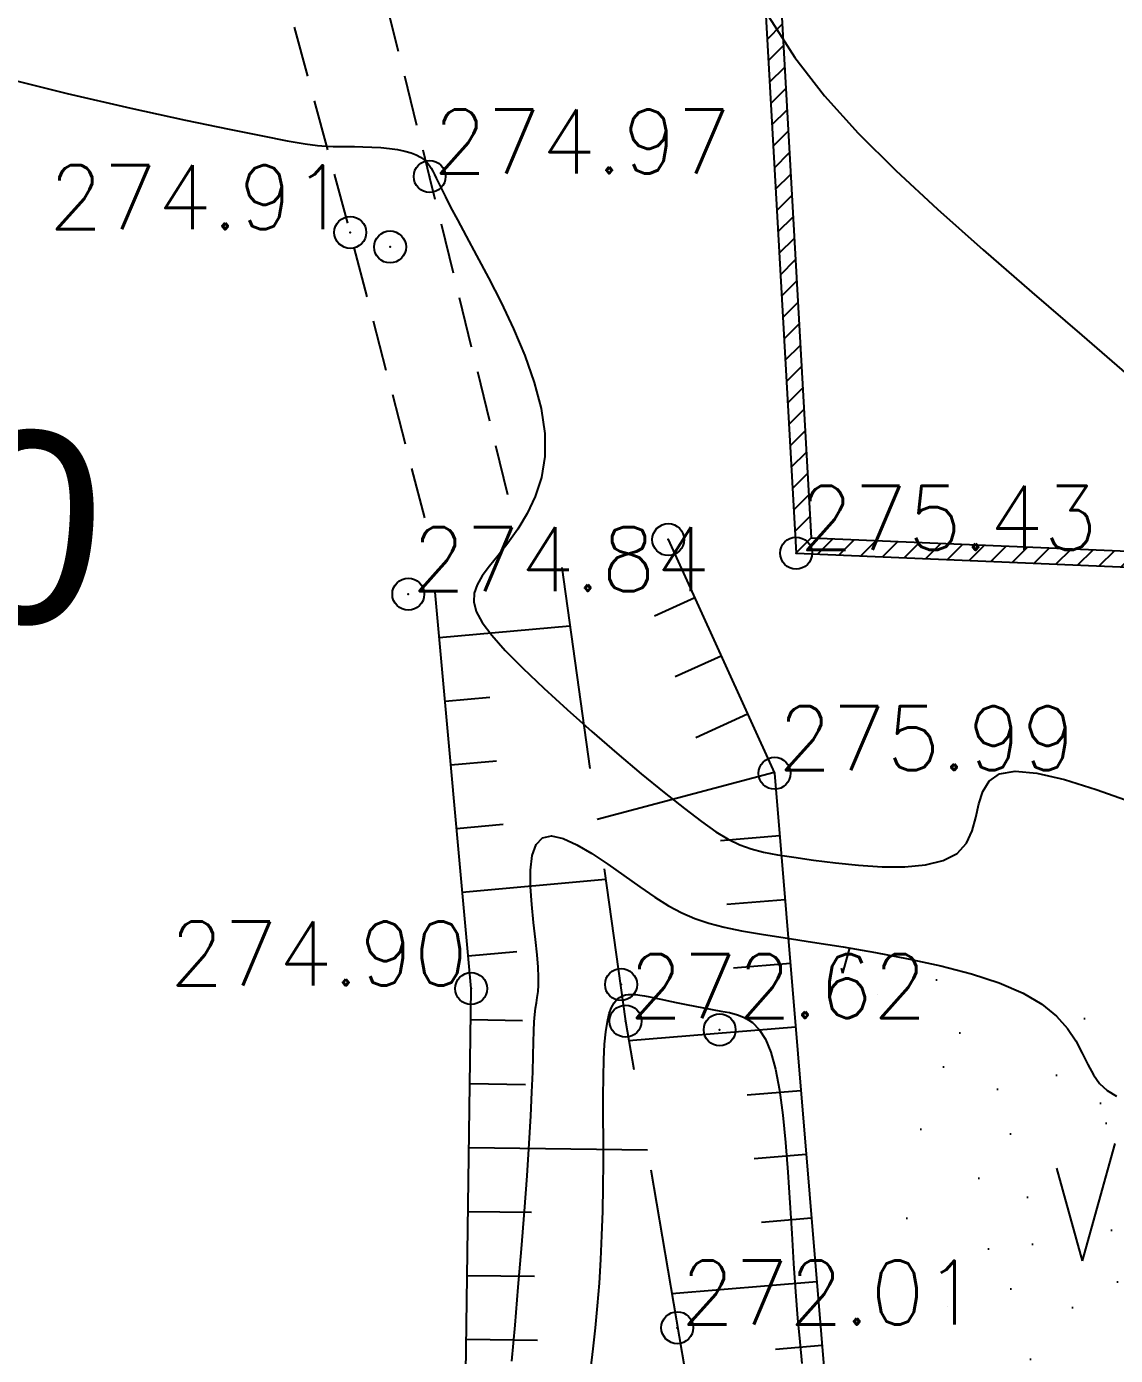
# Model space of a CAD drawing. Header units: millimetres. Extents: x 524954 to 526204, y 9523489 to 9524010.
# Drawn here: x 525590.98 to 525608.02, y 9523645.53 to 9523666.31 of the extents above; entities that cross this region are included whole.
import ezdxf
from ezdxf.enums import TextEntityAlignment as Align

# ---------------------------------------------------------------- set-up
doc = ezdxf.new("R2010")
doc.units = ezdxf.units.MM
doc.header["$PDMODE"] = 32
doc.header["$PDSIZE"] = 0.5
doc.linetypes.add('CACHE2', pattern=[4.7625, 3.175, -1.5875])
for name, color, linetype in [('Bas_Talus', 40, 'CACHE2'), ('Caniveau', 5, 'CACHE2'), ('Cloture', 7, 'Continuous'), ('CN_01_00', 3, 'Continuous'), ('CN_02_00', 4, 'Continuous'), ('CN_05_00', 6, 'Continuous'), ('Haut_Talus', 30, 'Continuous'), ('Murs', 1, 'Continuous'), ('Route - Bretelle de sortie - Textes - Tabulations', 7, 'Continuous'), ('Talus', 2, 'Continuous'), ('TopoAlt', 3, 'Continuous'), ('TOPOJIS', 7, 'Continuous'), ('Végétation_Plantation', 70, 'Continuous')]:
    doc.layers.add(name, color=color, linetype=linetype)
doc.styles.add('Affichages route', font='arial.ttf', dxfattribs={"height": 0.5})
doc.styles.add('Simplex 1.0', font='Simplex.shx', dxfattribs={"width": 0.99, "height": 1})

# ---------------------------------------------------------------- blocks, each defined once
blk = doc.blocks.new('TCPOINT M')
at = {"color": 0}
blk.add_point((0, 0), dxfattribs=at)
at = {"layer": 'TopoAlt', "style": 'Simplex 1.0', "width": 0.99}
blk.add_attdef('ALT', (0.15, 0.15), '', height=1, dxfattribs=at)

msp = doc.modelspace()

# ---------------------------------------------------------------- hatches: boundary and pattern name
at = {"layer": 'Murs'}
h = msp.add_hatch(dxfattribs=at)
h.set_pattern_fill('_U', color=256, scale=0.25, angle=45, style=0, pattern_type=0)
h.set_pattern_definition([(45, (0, 0), (-0.1767766952966, 0.1767766952966), [])])
h.paths.add_polyline_path([(525620.892, 9523697.143), (525600.75, 9523698.363), (525603.024, 9523658.078), (525615.146, 9523657.565), (525623.111, 9523657.215), (525642.364, 9523653.203), (525642.415, 9523653.447), (525623.142, 9523657.463), (525615.157, 9523657.814), (525603.261, 9523658.318), (525601.015, 9523698.096), (525620.877, 9523696.893)])
at = {"layer": 'Végétation_Plantation', "linetype": 'CACHE2', "ltscale": 0.5}
h = msp.add_hatch(dxfattribs=at)
h.set_pattern_fill('BROUSS', color=256, scale=1.5, style=0)
h.set_pattern_definition([(74.475889, (0, 0), (-3.750000001, 13.500000005), [2.25, -11.761156275]), (74.475889, (3.75, 4.5), (-3.750000001, 13.500000005), [2.25, -11.761156275]), (74.475889, (7.5, 9), (-3.750000001, 13.500000005), [2.25, -11.761156275]), (105.524111, (0, 0), (-7.500000003, 4e-10), [1.5, -12.511156275]), (105.524111, (3.75, 4.5), (-7.500000003, 4e-10), [1.5, -12.511156275]), (105.524111, (7.5, 9), (-7.500000003, 4e-10), [1.5, -12.511156275]), (0, (0.453, 0.484), (3.75, 4.5), [0, -7.5]), (0, (1.468, 1.072), (3.75, 4.5), [0, -7.5]), (0, (1.1713, 1.8804), (3.75, 4.5), [0, -7.5]), (0, (2.327, 1.9907), (3.75, 4.5), [0, -7.5]), (0, (1.64, 3.7912), (3.75, 4.5), [0, -7.5]), (0, (0.3684, 2.1545), (3.75, 4.5), [0, -7.5]), (0, (0.281, 2.4684), (3.75, 4.5), [0, -7.5]), (0, (0.0314, 3.7912), (3.75, 4.5), [0, -7.5]), (0, (-0.7807, 0.2634), (3.75, 4.5), [0, -7.5]), (0, (-0.8588, 0.9984), (3.75, 4.5), [0, -7.5]), (0, (-1.468, 0.19), (3.75, 4.5), [0, -7.5]), (0, (-1.624, 1.2924), (3.75, 4.5), [0, -7.5]), (0, (-1.1242, 1.9905), (3.75, 4.5), [0, -7.5]), (0, (-1.3274, 2.6888), (3.75, 4.5), [0, -7.5]), (0, (-1.9207, 3.5707), (3.75, 4.5), [0, -7.5]), (0, (-0.406, 2.9085), (3.75, 4.5), [0, -7.5]), (0, (-2.53, 2.064), (3.75, 4.5), [0, -7.5]), (0, (-2.7485, 0.6675), (3.75, 4.5), [0, -7.5]), (0, (-1.1235, -0.4347), (3.75, 4.5), [0, -7.5]), (0, (-0.156, -0.7287), (3.75, 4.5), [0, -7.5]), (0, (-0.812, -1.537), (3.75, 4.5), [0, -7.5]), (0, (1.5774, -1.4635), (3.75, 4.5), [0, -7.5]), (0, (0.5466, -0.3245), (3.75, 4.5), [0, -7.5]), (0, (1.468, -0.104), (3.75, 4.5), [0, -7.5])])
edge = h.paths.add_edge_path()
edge.add_line((525603.708, 9523651.917), (525604.316, 9523643.682))
edge.add_line((525604.316, 9523643.682), (525604.258, 9523638.43))
edge.add_line((525604.258, 9523638.43), (525602.189, 9523630.893))
edge.add_line((525602.189, 9523630.893), (525600.46, 9523615.84))
edge.add_line((525600.46, 9523615.84), (525600.246, 9523608.403))
edge.add_line((525600.246, 9523608.403), (525608.91, 9523600.84))
edge.add_line((525608.91, 9523600.84), (525613.364, 9523595.903))
edge.add_line((525613.364, 9523595.903), (525618.862, 9523592.168))
edge.add_line((525618.862, 9523592.168), (525621.565, 9523591.927))
edge.add_line((525621.565, 9523591.927), (525622.564, 9523594.28))
edge.add_line((525622.564, 9523594.28), (525620.711, 9523597.954))
edge.add_line((525620.711, 9523597.954), (525616.544, 9523601.433))
edge.add_line((525616.544, 9523601.433), (525615.815, 9523602.539))
edge.add_line((525615.815, 9523602.539), (525614.269, 9523607.932))
edge.add_line((525614.269, 9523607.932), (525614.127, 9523611.871))
edge.add_line((525614.127, 9523611.871), (525613.362, 9523616.707))
edge.add_line((525613.362, 9523616.707), (525613.37, 9523620.459))
edge.add_line((525613.37, 9523620.459), (525613.416, 9523620.919))
edge.add_line((525613.416, 9523620.919), (525610.77, 9523625.896))
edge.add_line((525610.77, 9523625.896), (525609.551, 9523629.318))
edge.add_line((525609.551, 9523629.318), (525608.776, 9523630.898))
edge.add_line((525608.776, 9523630.898), (525609.025, 9523636.424))
edge.add_line((525609.025, 9523636.424), (525608.54, 9523644.276))
edge.add_line((525608.54, 9523644.276), (525607.714, 9523651.451))
edge.add_line((525607.714, 9523651.451), (525603.758, 9523651.916))

# ---------------------------------------------------------------- linework, layer by layer
at = {"layer": 'Bas_Talus', "flags": 128}
msp.add_lwpolyline([(525599.357, 9523657.854), (525600.356, 9523650.755), (525601.3, 9523645.196), (525601.052, 9523643.968), (525601.014, 9523638.343), (525599.463, 9523634.839), (525598.397, 9523632.673), (525596.606, 9523627.292), (525596.086, 9523614.07), (525598.152, 9523606.809), (525601.835, 9523601.931), (525610.196, 9523596.063), (525612.906, 9523592.721), (525619.121, 9523587.29), (525620.98, 9523587.278), (525626.263, 9523584.629)], dxfattribs=at)
at = {"layer": 'Caniveau', "ltscale": 0.25, "flags": 128}
for points in [[(525597.213, 9523658.632), (525596.049, 9523663.095), (525593.299, 9523673.207), (525592.831, 9523675.844), (525591.953, 9523679.778), (525585.746, 9523702.035)], [(525598.516, 9523658.987), (525597.291, 9523663.969), (525593.69, 9523678.437), (525593.3, 9523679.958), (525593.033, 9523681.042)]]:
    msp.add_lwpolyline(points, dxfattribs=at)
at = {"layer": 'Cloture', "flags": 128}
for points in [[(525620.892, 9523697.143), (525600.75, 9523698.363), (525603.024, 9523658.078), (525615.146, 9523657.565), (525623.111, 9523657.215), (525642.364, 9523653.203)], [(525620.877, 9523696.893), (525601.015, 9523698.096), (525603.261, 9523658.318), (525615.157, 9523657.814), (525623.142, 9523657.463), (525642.415, 9523653.447)]]:
    msp.add_lwpolyline(points, dxfattribs=at)
at = {"layer": 'CN_01_00', "elevation": 273, "flags": 128}
msp.add_lwpolyline([(525599.81, 9523645.322), (525599.85, 9523645.629), (525599.886, 9523645.956), (525599.918, 9523646.3), (525599.946, 9523646.659), (525599.969, 9523647.027), (525599.986, 9523647.403), (525599.999, 9523647.783), (525600.006, 9523648.163), (525600.009, 9523648.538), (525600.009, 9523648.904), (525600.008, 9523649.253), (525600.008, 9523649.583), (525600.011, 9523649.886), (525600.017, 9523650.158), (525600.028, 9523650.394), (525600.046, 9523650.59), (525600.071, 9523650.748), (525600.101, 9523650.873), (525600.136, 9523650.969), (525600.175, 9523651.04), (525600.216, 9523651.091), (525600.261, 9523651.126), (525600.307, 9523651.15), (525600.354, 9523651.165), (525600.403, 9523651.173), (525600.456, 9523651.175), (525600.515, 9523651.172), (525600.58, 9523651.163), (525600.653, 9523651.15), (525600.735, 9523651.134), (525600.829, 9523651.114), (525600.934, 9523651.092), (525601.049, 9523651.068), (525601.173, 9523651.043), (525601.303, 9523651.017), (525601.438, 9523650.99), (525601.575, 9523650.964), (525601.712, 9523650.938), (525601.848, 9523650.913), (525601.98, 9523650.889), (525602.107, 9523650.857), (525602.228, 9523650.809), (525602.342, 9523650.735), (525602.448, 9523650.627), (525602.544, 9523650.476), (525602.63, 9523650.272), (525602.704, 9523650.007), (525602.766, 9523649.675), (525602.817, 9523649.287), (525602.86, 9523648.855), (525602.895, 9523648.393), (525602.926, 9523647.915), (525602.955, 9523647.435), (525602.983, 9523646.965), (525603.012, 9523646.52), (525603.044, 9523646.111), (525603.08, 9523645.738), (525603.116, 9523645.402)], dxfattribs=at)
at = {"layer": 'CN_02_00', "flags": 128}
for points, elevation in [([(525602.596, 9523666.469), (525603.002, 9523665.833), (525603.468, 9523665.232), (525603.994, 9523664.649), (525604.583, 9523664.065), (525605.236, 9523663.461), (525605.951, 9523662.824), (525606.71, 9523662.161), (525607.493, 9523661.485), (525608.279, 9523660.808)], 276), ([(525598.577, 9523645.438), (525598.627, 9523646.001), (525598.678, 9523646.593), (525598.727, 9523647.193), (525598.773, 9523647.781), (525598.814, 9523648.337), (525598.848, 9523648.84), (525598.873, 9523649.276), (525598.891, 9523649.646), (525598.904, 9523649.958), (525598.912, 9523650.216), (525598.917, 9523650.429), (525598.922, 9523650.603), (525598.928, 9523650.745), (525598.936, 9523650.861), (525598.947, 9523650.958), (525598.961, 9523651.044), (525598.974, 9523651.128), (525598.986, 9523651.217), (525598.993, 9523651.32), (525598.995, 9523651.446), (525598.989, 9523651.601), (525598.973, 9523651.795), (525598.946, 9523652.032), (525598.915, 9523652.299), (525598.888, 9523652.58), (525598.87, 9523652.859), (525598.871, 9523653.12), (525598.897, 9523653.345), (525598.955, 9523653.519), (525599.054, 9523653.626), (525599.198, 9523653.654), (525599.381, 9523653.612), (525599.595, 9523653.514), (525599.83, 9523653.376), (525600.078, 9523653.21), (525600.33, 9523653.032), (525600.578, 9523652.855), (525600.813, 9523652.694), (525601.03, 9523652.559), (525601.235, 9523652.45), (525601.441, 9523652.362), (525601.658, 9523652.289), (525601.896, 9523652.226), (525602.168, 9523652.17), (525602.482, 9523652.116), (525602.852, 9523652.057), (525603.282, 9523651.991), (525603.758, 9523651.916), (525604.264, 9523651.83), (525604.779, 9523651.732), (525605.287, 9523651.621), (525605.767, 9523651.495), (525606.203, 9523651.354), (525606.575, 9523651.196), (525606.871, 9523651.021), (525607.098, 9523650.834), (525607.27, 9523650.64), (525607.4, 9523650.446), (525607.502, 9523650.257), (525607.589, 9523650.079), (525607.675, 9523649.918), (525607.772, 9523649.78), (525607.893, 9523649.669), (525608.039, 9523649.584)], 274)]:
    msp.add_lwpolyline(points, dxfattribs=dict(at, elevation=elevation))
at = {"layer": 'CN_05_00', "elevation": 275, "flags": 128}
msp.add_lwpolyline([(525590.528, 9523665.538), (525591.619, 9523665.266), (525592.614, 9523665.038), (525593.47, 9523664.853), (525594.152, 9523664.71), (525594.675, 9523664.605), (525595.062, 9523664.53), (525595.341, 9523664.482), (525595.537, 9523664.454), (525595.674, 9523664.442), (525595.779, 9523664.439), (525595.877, 9523664.44), (525595.988, 9523664.44), (525596.114, 9523664.439), (525596.248, 9523664.436), (525596.388, 9523664.43), (525596.528, 9523664.421), (525596.663, 9523664.408), (525596.79, 9523664.39), (525596.903, 9523664.368), (525597, 9523664.341), (525597.08, 9523664.31), (525597.147, 9523664.274), (525597.202, 9523664.234), (525597.246, 9523664.192), (525597.283, 9523664.147), (525597.314, 9523664.1), (525597.341, 9523664.052), (525597.367, 9523664.001), (525597.395, 9523663.943), (525597.43, 9523663.87), (525597.476, 9523663.775), (525597.537, 9523663.651), (525597.619, 9523663.492), (525597.726, 9523663.29), (525597.861, 9523663.038), (525598.026, 9523662.733), (525598.213, 9523662.382), (525598.408, 9523661.997), (525598.601, 9523661.589), (525598.778, 9523661.169), (525598.927, 9523660.748), (525599.037, 9523660.338), (525599.095, 9523659.948), (525599.093, 9523659.59), (525599.039, 9523659.262), (525598.943, 9523658.964), (525598.816, 9523658.695), (525598.67, 9523658.452), (525598.516, 9523658.235), (525598.364, 9523658.042), (525598.227, 9523657.871), (525598.114, 9523657.721), (525598.032, 9523657.583), (525597.985, 9523657.45), (525597.98, 9523657.313), (525598.021, 9523657.163), (525598.113, 9523656.993), (525598.263, 9523656.793), (525598.474, 9523656.556), (525598.75, 9523656.277), (525599.078, 9523655.964), (525599.442, 9523655.63), (525599.828, 9523655.288), (525600.22, 9523654.949), (525600.602, 9523654.626), (525600.959, 9523654.333), (525601.276, 9523654.08), (525601.542, 9523653.877), (525601.766, 9523653.72), (525601.962, 9523653.602), (525602.143, 9523653.514), (525602.322, 9523653.45), (525602.514, 9523653.401), (525602.733, 9523653.36), (525602.99, 9523653.32), (525603.296, 9523653.275), (525603.639, 9523653.231), (525604.002, 9523653.194), (525604.369, 9523653.172), (525604.723, 9523653.172), (525605.048, 9523653.202), (525605.327, 9523653.269), (525605.544, 9523653.38), (525605.689, 9523653.538), (525605.779, 9523653.732), (525605.836, 9523653.942), (525605.884, 9523654.154), (525605.946, 9523654.35), (525606.045, 9523654.512), (525606.205, 9523654.624), (525606.449, 9523654.669), (525606.792, 9523654.636), (525607.222, 9523654.534), (525607.721, 9523654.378), (525608.268, 9523654.185)], dxfattribs=at)
at = {"layer": 'Haut_Talus', "flags": 128}
for points in [[(525601.024, 9523658.289), (525602.687, 9523654.633), (525603.599, 9523643.656), (525603.543, 9523638.531), (525601.483, 9523631.03), (525599.745, 9523615.892), (525599.52, 9523608.085), (525608.406, 9523600.328), (525612.89, 9523595.359), (525618.613, 9523591.471), (525621.501, 9523591.213)], [(525619.5, 9523585.574), (525612.277, 9523590.807), (525607.186, 9523595.808), (525599.957, 9523599.753), (525597.247, 9523603.032), (525593.096, 9523611.496), (525592.851, 9523613.063), (525593.481, 9523618.717), (525594.45, 9523630.102), (525596.089, 9523633.861), (525596.995, 9523635.297), (525597.827, 9523643.003), (525597.939, 9523651.265), (525597.377, 9523657.469)]]:
    msp.add_lwpolyline(points, dxfattribs=at)
at = {"layer": 'Talus'}
for p, q in [((525601.438, 9523657.379), (525600.807, 9523657.092)), ((525601.438, 9523657.379), (525600.807, 9523657.092)), ((525597.442, 9523656.756), (525599.486, 9523656.941)), ((525597.442, 9523656.756), (525599.486, 9523656.941)), ((525601.852, 9523656.468), (525601.132, 9523656.141)), ((525601.852, 9523656.468), (525601.132, 9523656.141)), ((525597.532, 9523655.76), (525598.23, 9523655.824)), ((525597.532, 9523655.76), (525598.23, 9523655.824)), ((525602.266, 9523655.558), (525601.456, 9523655.19)), ((525602.266, 9523655.558), (525601.456, 9523655.19)), ((525597.622, 9523654.765), (525598.336, 9523654.829)), ((525597.622, 9523654.765), (525598.336, 9523654.829)), ((525602.68, 9523654.648), (525599.912, 9523653.91)), ((525602.68, 9523654.648), (525599.912, 9523653.91)), ((525597.712, 9523653.769), (525598.443, 9523653.835)), ((525597.712, 9523653.769), (525598.443, 9523653.835)), ((525602.768, 9523653.653), (525601.839, 9523653.576)), ((525602.768, 9523653.653), (525601.839, 9523653.576)), ((525597.802, 9523652.773), (525600.043, 9523652.976)), ((525597.802, 9523652.773), (525600.043, 9523652.976)), ((525602.851, 9523652.656), (525601.941, 9523652.581)), ((525602.851, 9523652.656), (525601.941, 9523652.581)), ((525597.893, 9523651.777), (525598.656, 9523651.846)), ((525597.893, 9523651.777), (525598.656, 9523651.846)), ((525602.934, 9523651.66), (525602.043, 9523651.586)), ((525602.934, 9523651.66), (525602.043, 9523651.586)), ((525597.932, 9523650.779), (525598.741, 9523650.768)), ((525597.932, 9523650.779), (525598.741, 9523650.768)), ((525603.017, 9523650.663), (525600.408, 9523650.446)), ((525603.017, 9523650.663), (525600.408, 9523650.446)), ((525597.919, 9523649.779), (525598.788, 9523649.767)), ((525597.919, 9523649.779), (525598.788, 9523649.767)), ((525603.099, 9523649.667), (525602.258, 9523649.597)), ((525603.099, 9523649.667), (525602.258, 9523649.597)), ((525597.905, 9523648.779), (525600.698, 9523648.741)), ((525597.905, 9523648.779), (525600.698, 9523648.741)), ((525603.182, 9523648.67), (525602.37, 9523648.602)), ((525603.182, 9523648.67), (525602.37, 9523648.602)), ((525597.892, 9523647.779), (525598.884, 9523647.766)), ((525597.892, 9523647.779), (525598.884, 9523647.766)), ((525603.265, 9523647.673), (525602.481, 9523647.608)), ((525603.265, 9523647.673), (525602.481, 9523647.608)), ((525597.878, 9523646.779), (525598.932, 9523646.765)), ((525597.878, 9523646.779), (525598.932, 9523646.765)), ((525603.348, 9523646.677), (525601.08, 9523646.489)), ((525603.348, 9523646.677), (525601.08, 9523646.489)), ((525597.865, 9523645.779), (525598.979, 9523645.764)), ((525597.865, 9523645.779), (525598.979, 9523645.764)), ((525603.43, 9523645.68), (525602.703, 9523645.62)), ((525603.43, 9523645.68), (525602.703, 9523645.62))]:
    msp.add_line(p, q, dxfattribs=at)

# ---------------------------------------------------------------- block references
at = {"layer": 'TOPOJIS'}
ref = msp.add_blockref('TCPOINT M', (525597.291, 9523663.969, 274.97), dxfattribs=at)
ref.add_attrib('ALT', '274.97', (525597.341, 9523664.019, 274.97), dxfattribs={"layer": 'TopoAlt', "height": 1, "style": 'Simplex 1.0', "width": 0.99})
ref = msp.add_blockref('TCPOINT M', (525596.049, 9523663.095, 274.91), dxfattribs=at)
ref.add_attrib('ALT', '274.91', dxfattribs={"layer": 'TopoAlt', "height": 1, "style": 'Simplex 1.0', "width": 0.99}).set_placement((525595.999, 9523663.145, 274.91), align=Align.RIGHT)
for p in [(525596.671, 9523662.867, 273.78), (525601.024, 9523658.289, 275.49), (525600.285, 9523651.329, 273.08), (525601.828, 9523650.62, 272.78)]:
    msp.add_blockref('TCPOINT M', p, dxfattribs=at)
ref = msp.add_blockref('TCPOINT M', (525603.024, 9523658.078, 275.43), dxfattribs=at)
ref.add_attrib('ALT', '275.43', (525603.074, 9523658.128, 275.43), dxfattribs={"layer": 'TopoAlt', "height": 1, "style": 'Simplex 1.0', "width": 0.99})
ref = msp.add_blockref('TCPOINT M', (525596.957, 9523657.435, 274.84), dxfattribs=at)
ref.add_attrib('ALT', '274.84', (525597.007, 9523657.485, 274.84), dxfattribs={"layer": 'TopoAlt', "height": 1, "style": 'Simplex 1.0', "width": 0.99})
ref = msp.add_blockref('TCPOINT M', (525602.687, 9523654.633, 275.99), dxfattribs=at)
ref.add_attrib('ALT', '275.99', (525602.737, 9523654.683, 275.99), dxfattribs={"layer": 'TopoAlt', "height": 1, "style": 'Simplex 1.0', "width": 0.99})
ref = msp.add_blockref('TCPOINT M', (525597.939, 9523651.265, 274.9), dxfattribs=at)
ref.add_attrib('ALT', '274.90', dxfattribs={"layer": 'TopoAlt', "height": 1, "style": 'Simplex 1.0', "width": 0.99}).set_placement((525597.889, 9523651.315, 274.9), align=Align.RIGHT)
ref = msp.add_blockref('TCPOINT M', (525600.356, 9523650.755, 272.62), dxfattribs=at)
ref.add_attrib('ALT', '272.62', (525600.406, 9523650.805, 272.62), dxfattribs={"layer": 'TopoAlt', "height": 1, "style": 'Simplex 1.0', "width": 0.99})
ref = msp.add_blockref('TCPOINT M', (525601.165, 9523645.96, 272.01), dxfattribs=at)
ref.add_attrib('ALT', '272.01', (525601.215, 9523646.01, 272.01), dxfattribs={"layer": 'TopoAlt', "height": 1, "style": 'Simplex 1.0', "width": 0.99})

# ---------------------------------------------------------------- texts
at = {"layer": 'Route - Bretelle de sortie - Textes - Tabulations', "style": 'Affichages route'}
msp.add_text('260.0', height=3, rotation=355.2193, dxfattribs=at).set_placement((525581.733, 9523659.258), align=Align.MIDDLE_LEFT)

doc.saveas('drawing.dxf')
